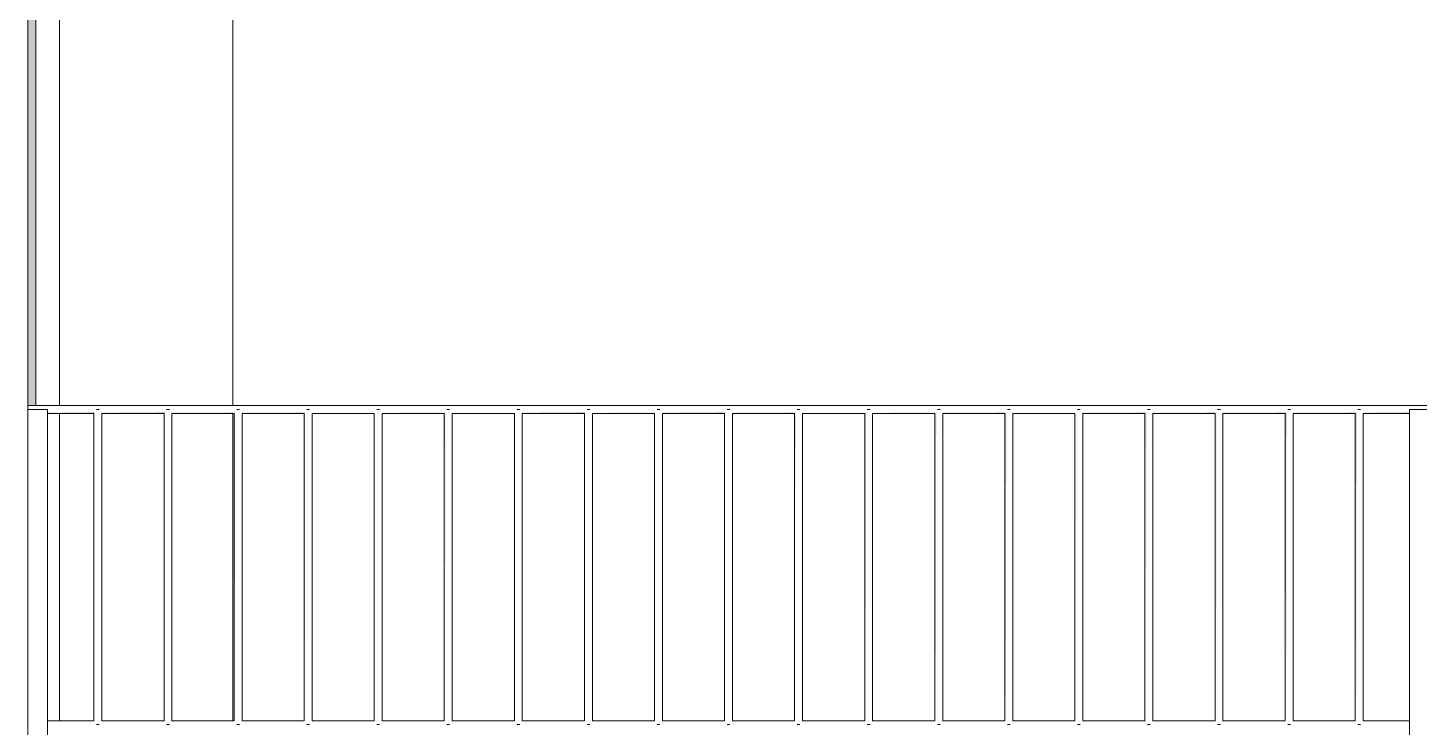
# Model space of a CAD drawing. Header units: metres. Extents: x -14 to 130, y -38 to 4.
# Drawn here: x 105.419 to 106.302, y -30.595 to -30.152 of the extents above; entities that cross this region are included whole.
import ezdxf

# ---------------------------------------------------------------- set-up
doc = ezdxf.new("R2010")
doc.units = ezdxf.units.M
doc.header["$MEASUREMENT"] = 0
for name, color, linetype in [('A-Ost_Ansicht Ost PP_2_110 Wand Aussen', 7, 'Continuous'), ('A-Ost_Ansicht Ost PP_2_140 Geländer transparent', 7, 'Continuous'), ('A-Ost_Ansicht Ost PP_2_611 Entwässerung', 7, 'Continuous'), ('A-Ost_Ansicht Ost PP_2_717 Außen Ausstattung', 7, 'Continuous')]:
    doc.layers.add(name, color=color, linetype=linetype)

msp = doc.modelspace()

# ---------------------------------------------------------------- hatches: boundary and pattern name
at = {"layer": 'A-Ost_Ansicht Ost PP_2_110 Wand Aussen', "linetype": 'Continuous', "lineweight": 0, "true_color": 0x000000}
msp.add_hatch(color=18, dxfattribs=at).paths.add_polyline_path([(105.41924, -29.61373), (105.41924, -30.39373), (105.41927, -30.39127), (105.42424, -30.39123), (105.42424, -30.14373), (105.43924, -30.14373), (105.43924, -29.61373)])
at = {"layer": 'A-Ost_Ansicht Ost PP_2_717 Außen Ausstattung', "linetype": 'Continuous', "lineweight": 0, "true_color": 0x000000}
for points in [[(105.46212, -30.39534), (105.43176, -30.39534), (105.46181, -30.39564)], [(105.46181, -30.39564), (105.43176, -30.39564), (105.46156, -30.39589)], [(105.43176, -30.39589), (105.46138, -30.39608)], [(105.43176, -30.39608), (105.46127, -30.39619)], [(105.46127, -30.59127), (105.46138, -30.39608)], [(105.46156, -30.39589), (105.46138, -30.59138)], [(105.46156, -30.59156), (105.46181, -30.39564)], [(105.46181, -30.59181), (105.46212, -30.39534)], [(105.50659, -30.39534), (105.46534, -30.39534), (105.50628, -30.39564)], [(105.50628, -30.39564), (105.46564, -30.39564), (105.50603, -30.39589)], [(105.50603, -30.39589), (105.46589, -30.39589), (105.50584, -30.39608)], [(105.50584, -30.39608), (105.46608, -30.39608), (105.50573, -30.39619)], [(105.50584, -30.39608), (105.50573, -30.59127)], [(105.50584, -30.39608), (105.50584, -30.59138), (105.50603, -30.39589)], [(105.50628, -30.39564), (105.50603, -30.59156)], [(105.50659, -30.39534), (105.50628, -30.59181)], [(105.5098, -30.39534), (105.55074, -30.39564)], [(105.55074, -30.39564), (105.51011, -30.39564), (105.55049, -30.39589)], [(105.55049, -30.39589), (105.51036, -30.39589), (105.55031, -30.39608)], [(105.55031, -30.39608), (105.51054, -30.39608), (105.5502, -30.39619)], [(105.55031, -30.39608), (105.5502, -30.59127)], [(105.55031, -30.59138), (105.55049, -30.39589)], [(105.55049, -30.39589), (105.55049, -30.59156), (105.55074, -30.39564)], [(105.55074, -30.59181), (105.55105, -30.39534)], [(105.55426, -30.39534), (105.59521, -30.39564)], [(105.59521, -30.39564), (105.55457, -30.39564), (105.59496, -30.39589)], [(105.59496, -30.39589), (105.55482, -30.39589), (105.59477, -30.39608)], [(105.55501, -30.39608), (105.59466, -30.39619)], [(105.59466, -30.59127), (105.59477, -30.39608)], [(105.59477, -30.39608), (105.59477, -30.59138), (105.59496, -30.39589)], [(105.59496, -30.39589), (105.59496, -30.59156), (105.59521, -30.39564)], [(105.59551, -30.39534), (105.59521, -30.59181)], [(105.59873, -30.39534), (105.63967, -30.39564)], [(105.59904, -30.39564), (105.63942, -30.39589)], [(105.59929, -30.39589), (105.63924, -30.39608)], [(105.59947, -30.39608), (105.63913, -30.39619)], [(105.63913, -30.59127), (105.63924, -30.39608)], [(105.63942, -30.39589), (105.63924, -30.59138)], [(105.63942, -30.59156), (105.63967, -30.39564)], [(105.63998, -30.39534), (105.63967, -30.59181)], [(105.68444, -30.39534), (105.64319, -30.39534), (105.68414, -30.39564)], [(105.6435, -30.39564), (105.68389, -30.39589)], [(105.68389, -30.39589), (105.64375, -30.39589), (105.6837, -30.39608)], [(105.6837, -30.39608), (105.64394, -30.39608), (105.68359, -30.39619)], [(105.68359, -30.39619), (105.68359, -30.59127), (105.6837, -30.39608)], [(105.6837, -30.39608), (105.6837, -30.59138), (105.68389, -30.39589)], [(105.68389, -30.59156), (105.68414, -30.39564)], [(105.68414, -30.39564), (105.68414, -30.59181), (105.68444, -30.39534)], [(105.68766, -30.39534), (105.7286, -30.39564)], [(105.68797, -30.39564), (105.72835, -30.39589)], [(105.68822, -30.39589), (105.72817, -30.39608)], [(105.72817, -30.39608), (105.6884, -30.39608), (105.72805, -30.39619)], [(105.72805, -30.39619), (105.72805, -30.59127), (105.72817, -30.39608)], [(105.72817, -30.39608), (105.72817, -30.59138), (105.72835, -30.39589)], [(105.7286, -30.39564), (105.72835, -30.59156)], [(105.72891, -30.39534), (105.7286, -30.59181)], [(105.77337, -30.39534), (105.73212, -30.39534), (105.77306, -30.39564)], [(105.77306, -30.39564), (105.73243, -30.39564), (105.77281, -30.39589)], [(105.77281, -30.39589), (105.73268, -30.39589), (105.77263, -30.39608)], [(105.73286, -30.39608), (105.77252, -30.39619)], [(105.77252, -30.39619), (105.77252, -30.59127), (105.77263, -30.39608)], [(105.77263, -30.39608), (105.77263, -30.59138), (105.77281, -30.39589)], [(105.77281, -30.59156), (105.77306, -30.39564)], [(105.77306, -30.59181), (105.77337, -30.39534)], [(105.81784, -30.39534), (105.77659, -30.39534), (105.81753, -30.39564)], [(105.77689, -30.39564), (105.81728, -30.39589)], [(105.77714, -30.39589), (105.81709, -30.39608)], [(105.77733, -30.39608), (105.81698, -30.39619)], [(105.81698, -30.59127), (105.81709, -30.39608)], [(105.81728, -30.39589), (105.81709, -30.59138)], [(105.81753, -30.39564), (105.81728, -30.59156)], [(105.81784, -30.39534), (105.81753, -30.59181)], [(105.8623, -30.39534), (105.82105, -30.39534), (105.86199, -30.39564)], [(105.86199, -30.39564), (105.82136, -30.39564), (105.86174, -30.39589)], [(105.82161, -30.39589), (105.86156, -30.39608)], [(105.82179, -30.39608), (105.86145, -30.39619)], [(105.86145, -30.59127), (105.86156, -30.39608)], [(105.86156, -30.59138), (105.86174, -30.39589)], [(105.86174, -30.59156), (105.86199, -30.39564)], [(105.86199, -30.59181), (105.8623, -30.39534)], [(105.86551, -30.39534), (105.90646, -30.39564)], [(105.90646, -30.39564), (105.86582, -30.39564), (105.90621, -30.39589)], [(105.86607, -30.39589), (105.90602, -30.39608)], [(105.86626, -30.39608), (105.90591, -30.39619)], [(105.90591, -30.39619), (105.90591, -30.59127), (105.90602, -30.39608)], [(105.90602, -30.39608), (105.90602, -30.59138), (105.90621, -30.39589)], [(105.90621, -30.39589), (105.90621, -30.59156), (105.90646, -30.39564)], [(105.90676, -30.39534), (105.90646, -30.59181)], [(105.90998, -30.39534), (105.95092, -30.39564)], [(105.91029, -30.39564), (105.95067, -30.39589)], [(105.91054, -30.39589), (105.95049, -30.39608)], [(105.95049, -30.39608), (105.91072, -30.39608), (105.95038, -30.39619)], [(105.95038, -30.59127), (105.95049, -30.39608)], [(105.95049, -30.39608), (105.95049, -30.59138), (105.95067, -30.39589)], [(105.95067, -30.59156), (105.95092, -30.39564)], [(105.95092, -30.39564), (105.95092, -30.59181), (105.95123, -30.39534)], [(105.99569, -30.39534), (105.95444, -30.39534), (105.99539, -30.39564)], [(105.95475, -30.39564), (105.99514, -30.39589)], [(105.955, -30.39589), (105.99495, -30.39608)], [(105.95519, -30.39608), (105.99484, -30.39619)], [(105.99484, -30.39619), (105.99484, -30.59127), (105.99495, -30.39608)], [(105.99514, -30.39589), (105.99495, -30.59138)], [(105.99539, -30.39564), (105.99514, -30.59156)], [(105.99539, -30.39564), (105.99539, -30.59181), (105.99569, -30.39534)], [(105.99891, -30.39534), (106.03985, -30.39564)], [(106.03985, -30.39564), (105.99922, -30.39564), (106.0396, -30.39589)], [(105.99947, -30.39589), (106.03942, -30.39608)], [(105.99965, -30.39608), (106.0393, -30.39619)], [(106.03942, -30.39608), (106.0393, -30.59127)], [(106.03942, -30.59138), (106.0396, -30.39589)], [(106.0396, -30.39589), (106.0396, -30.59156), (106.03985, -30.39564)], [(106.03985, -30.39564), (106.03985, -30.59181), (106.04016, -30.39534)], [(106.04337, -30.39534), (106.08431, -30.39564)], [(106.04368, -30.39564), (106.08406, -30.39589)], [(106.04393, -30.39589), (106.08388, -30.39608)], [(106.08388, -30.39608), (106.04411, -30.39608), (106.08377, -30.39619)], [(106.08388, -30.39608), (106.08377, -30.59127)], [(106.08388, -30.59138), (106.08406, -30.39589)], [(106.08406, -30.59156), (106.08431, -30.39564)], [(106.08431, -30.39564), (106.08431, -30.59181), (106.08462, -30.39534)], [(106.08784, -30.39534), (106.12878, -30.39564)], [(106.12878, -30.39564), (106.08814, -30.39564), (106.12853, -30.39589)], [(106.08839, -30.39589), (106.12834, -30.39608)], [(106.08858, -30.39608), (106.12823, -30.39619)], [(106.12823, -30.59127), (106.12834, -30.39608)], [(106.12834, -30.39608), (106.12834, -30.59138), (106.12853, -30.39589)], [(106.12853, -30.59156), (106.12878, -30.39564)], [(106.12878, -30.39564), (106.12878, -30.59181), (106.12909, -30.39534)], [(106.1323, -30.39534), (106.17324, -30.39564)], [(106.17324, -30.39564), (106.13261, -30.39564), (106.17299, -30.39589)], [(106.17299, -30.39589), (106.13286, -30.39589), (106.17281, -30.39608)], [(106.17281, -30.39608), (106.13304, -30.39608), (106.1727, -30.39619)], [(106.1727, -30.59127), (106.17281, -30.39608)], [(106.17299, -30.39589), (106.17281, -30.59138)], [(106.17324, -30.39564), (106.17299, -30.59156)], [(106.17324, -30.39564), (106.17324, -30.59181), (106.17355, -30.39534)], [(106.17676, -30.39534), (106.21771, -30.39564)], [(106.21771, -30.39564), (106.17707, -30.39564), (106.21746, -30.39589)], [(106.17732, -30.39589), (106.21727, -30.39608)], [(106.17751, -30.39608), (106.21716, -30.39619)], [(106.21716, -30.39619), (106.21716, -30.59127), (106.21727, -30.39608)], [(106.21727, -30.39608), (106.21727, -30.59138), (106.21746, -30.39589)], [(106.21746, -30.39589), (106.21746, -30.59156), (106.21771, -30.39564)], [(106.21771, -30.39564), (106.21771, -30.59181), (106.21801, -30.39534)], [(106.22123, -30.39534), (106.26217, -30.39564)], [(106.26217, -30.39564), (106.22154, -30.39564), (106.26192, -30.39589)], [(106.22179, -30.39589), (106.26174, -30.39608)], [(106.26174, -30.39608), (106.22197, -30.39608), (106.26163, -30.39619)], [(106.26163, -30.39619), (106.26163, -30.59127), (106.26174, -30.39608)], [(106.26174, -30.39608), (106.26174, -30.59138), (106.26192, -30.39589)], [(106.26192, -30.39589), (106.26192, -30.59156), (106.26217, -30.39564)], [(106.26217, -30.39564), (106.26217, -30.59181), (106.26248, -30.39534)], [(106.29604, -30.39534), (106.26569, -30.39534), (106.29604, -30.39564)], [(106.29604, -30.39564), (106.266, -30.39564), (106.29604, -30.39589)], [(106.26625, -30.39589), (106.29604, -30.39608)], [(106.29604, -30.39608), (106.26644, -30.39608), (106.29604, -30.39619)], [(106.29517, -30.39498), (106.29604, -30.39534)], [(106.29544, -30.39458), (106.29604, -30.39498)], [(106.28396, -30.59127), (106.29604, -30.59138)], [(106.28439, -30.59138), (106.29604, -30.59156)], [(106.28478, -30.59156), (106.29604, -30.59181)], [(106.28514, -30.59181), (106.29604, -30.59212)], [(106.28545, -30.59212), (106.29604, -30.59248)], [(106.2857, -30.59248), (106.29604, -30.59287)], [(106.28588, -30.59287), (106.29604, -30.5933)], [(106.28599, -30.5933), (106.29604, -30.59373)], [(106.28603, -30.59373), (106.29604, -30.59416)], [(106.2857, -30.59498), (106.29604, -30.59534)], [(106.28588, -30.59458), (106.29604, -30.59498)], [(106.28599, -30.59416), (106.29604, -30.59458)]]:
    msp.add_hatch(color=18, dxfattribs=at).paths.add_polyline_path(points)

# ---------------------------------------------------------------- linework, layer by layer
at = {"layer": 'A-Ost_Ansicht Ost PP_2_110 Wand Aussen', "color": 7, "linetype": 'Continuous', "lineweight": 18, "ltscale": 1000}
for p, q in [((105.41924, -30.34373), (105.41924, -29.61373)), ((105.41924, -31.83373), (105.41924, -30.34373))]:
    msp.add_line(p, q, dxfattribs=at)
at = {"layer": 'A-Ost_Ansicht Ost PP_2_140 Geländer transparent', "color": 7, "linetype": 'Continuous', "lineweight": 18, "ltscale": 1000}
msp.add_line((105.42424, -30.14373), (105.42424, -30.39123), dxfattribs=at)
at = {"layer": 'A-Ost_Ansicht Ost PP_2_611 Entwässerung', "color": 7, "linetype": 'Continuous', "lineweight": 18, "ltscale": 1000}
for p, q in [((105.54924, -30.39123), (105.54924, -26.46373)), ((105.43924, -30.39123), (105.43924, -29.61373)), ((105.43924, -30.59123), (105.43924, -30.39623)), ((105.54924, -30.59123), (105.54924, -30.39623))]:
    msp.add_line(p, q, dxfattribs=at)
at = {"layer": 'A-Ost_Ansicht Ost PP_2_717 Außen Ausstattung', "color": 7, "linetype": 'Continuous', "lineweight": 13, "ltscale": 1000}
for p, q in [((105.41924, -30.39373), (105.43175, -30.39373)), ((105.41927, -30.39138), (105.41926, -30.39156)), ((105.41926, -30.39156), (105.41926, -30.39181)), ((105.41926, -30.39181), (105.41926, -30.39212)), ((105.41926, -30.39212), (105.41926, -30.39248)), ((105.41926, -30.39248), (105.41926, -30.39287)), ((105.41926, -30.39287), (105.41926, -30.3933)), ((105.41926, -30.3933), (105.41926, -30.39373)), ((105.41927, -30.39123), (111.63175, -30.39123)), ((105.41927, -30.39127), (105.41927, -30.39138)), ((105.43175, -31.83373), (105.43175, -30.39373)), ((105.43175, -30.39623), (105.46123, -30.39623)), ((105.43178, -30.59123), (105.43178, -30.39623)), ((105.46123, -30.59123), (105.46123, -30.39623)), ((105.46287, -30.39373), (105.46329, -30.39373)), ((105.46329, -30.39373), (105.46373, -30.39373)), ((105.46373, -30.39373), (105.46416, -30.39373)), ((105.46416, -30.39373), (105.46458, -30.39373)), ((105.46623, -30.39623), (105.50569, -30.39623)), ((105.46623, -30.59123), (105.46623, -30.39623)), ((105.50569, -30.59123), (105.50569, -30.39623)), ((105.50734, -30.39373), (105.50776, -30.39373)), ((105.50776, -30.39373), (105.50819, -30.39373)), ((105.50819, -30.39373), (105.50863, -30.39373)), ((105.50863, -30.39373), (105.50905, -30.39373)), ((105.51069, -30.39623), (105.55016, -30.39623)), ((105.51069, -30.59123), (105.51069, -30.39623)), ((105.55016, -30.59123), (105.55016, -30.39623)), ((105.5518, -30.39373), (105.55222, -30.39373)), ((105.55222, -30.39373), (105.55266, -30.39373)), ((105.55266, -30.39373), (105.55309, -30.39373)), ((105.55309, -30.39373), (105.55351, -30.39373)), ((105.55516, -30.39623), (105.59462, -30.39623)), ((105.55516, -30.59123), (105.55516, -30.39623)), ((105.59462, -30.59123), (105.59462, -30.39623)), ((105.59627, -30.39373), (105.59669, -30.39373)), ((105.59669, -30.39373), (105.59712, -30.39373)), ((105.59712, -30.39373), (105.59756, -30.39373)), ((105.59756, -30.39373), (105.59798, -30.39373)), ((105.59962, -30.39623), (105.63909, -30.39623)), ((105.59962, -30.59123), (105.59962, -30.39623)), ((105.63909, -30.59123), (105.63909, -30.39623)), ((105.64073, -30.39373), (105.64115, -30.39373)), ((105.64115, -30.39373), (105.64159, -30.39373)), ((105.64159, -30.39373), (105.64202, -30.39373)), ((105.64202, -30.39373), (105.64244, -30.39373)), ((105.64409, -30.39623), (105.68355, -30.39623)), ((105.64409, -30.59123), (105.64409, -30.39623)), ((105.68355, -30.59123), (105.68355, -30.39623)), ((105.68519, -30.39373), (105.68562, -30.39373)), ((105.68562, -30.39373), (105.68605, -30.39373)), ((105.68605, -30.39373), (105.68648, -30.39373)), ((105.68648, -30.39373), (105.6869, -30.39373)), ((105.68855, -30.39623), (105.72802, -30.39623)), ((105.68855, -30.59123), (105.68855, -30.39623)), ((105.72802, -30.59123), (105.72802, -30.39623)), ((105.72966, -30.39373), (105.73008, -30.39373)), ((105.73008, -30.39373), (105.73051, -30.39373)), ((105.73051, -30.39373), (105.73095, -30.39373)), ((105.73095, -30.39373), (105.73137, -30.39373)), ((105.73302, -30.39623), (105.77248, -30.39623)), ((105.73302, -30.59123), (105.73302, -30.39623)), ((105.77248, -30.59123), (105.77248, -30.39623)), ((105.77412, -30.39373), (105.77454, -30.39373)), ((105.77454, -30.39373), (105.77498, -30.39373)), ((105.77498, -30.39373), (105.77541, -30.39373)), ((105.77541, -30.39373), (105.77583, -30.39373)), ((105.77748, -30.39623), (105.81694, -30.39623)), ((105.77748, -30.59123), (105.77748, -30.39623)), ((105.81694, -30.59123), (105.81694, -30.39623)), ((105.81859, -30.39373), (105.81901, -30.39373)), ((105.81901, -30.39373), (105.81944, -30.39373)), ((105.81944, -30.39373), (105.81988, -30.39373)), ((105.81988, -30.39373), (105.8203, -30.39373)), ((105.82194, -30.39623), (105.86141, -30.39623)), ((105.82194, -30.59123), (105.82194, -30.39623)), ((105.86141, -30.59123), (105.86141, -30.39623)), ((105.86305, -30.39373), (105.86347, -30.39373)), ((105.86347, -30.39373), (105.86391, -30.39373)), ((105.86391, -30.39373), (105.86434, -30.39373)), ((105.86434, -30.39373), (105.86476, -30.39373)), ((105.86641, -30.39623), (105.90587, -30.39623)), ((105.86641, -30.59123), (105.86641, -30.39623)), ((105.90587, -30.59123), (105.90587, -30.39623)), ((105.90752, -30.39373), (105.90794, -30.39373)), ((105.90794, -30.39373), (105.90837, -30.39373)), ((105.90837, -30.39373), (105.90881, -30.39373)), ((105.90881, -30.39373), (105.90923, -30.39373)), ((105.91087, -30.39623), (105.95034, -30.39623)), ((105.91087, -30.59123), (105.91087, -30.39623)), ((105.95034, -30.59123), (105.95034, -30.39623)), ((105.95198, -30.39373), (105.9524, -30.39373)), ((105.9524, -30.39373), (105.95284, -30.39373)), ((105.95284, -30.39373), (105.95327, -30.39373)), ((105.95327, -30.39373), (105.95369, -30.39373)), ((105.95534, -30.39623), (105.9948, -30.39623)), ((105.95534, -30.59123), (105.95534, -30.39623)), ((105.9948, -30.59123), (105.9948, -30.39623)), ((105.99644, -30.39373), (105.99687, -30.39373)), ((105.99687, -30.39373), (105.9973, -30.39373)), ((105.9973, -30.39373), (105.99773, -30.39373)), ((105.99773, -30.39373), (105.99815, -30.39373)), ((105.9998, -30.39623), (106.03927, -30.39623)), ((105.9998, -30.59123), (105.9998, -30.39623)), ((106.03927, -30.59123), (106.03927, -30.39623)), ((106.04091, -30.39373), (106.04133, -30.39373)), ((106.04133, -30.39373), (106.04176, -30.39373)), ((106.04176, -30.39373), (106.0422, -30.39373)), ((106.0422, -30.39373), (106.04262, -30.39373)), ((106.04427, -30.39623), (106.08373, -30.39623)), ((106.04427, -30.59123), (106.04427, -30.39623)), ((106.08373, -30.59123), (106.08373, -30.39623)), ((106.08537, -30.39373), (106.08579, -30.39373)), ((106.08579, -30.39373), (106.08623, -30.39373)), ((106.08623, -30.39373), (106.08666, -30.39373)), ((106.08666, -30.39373), (106.08708, -30.39373)), ((106.08873, -30.39623), (106.12819, -30.39623)), ((106.08873, -30.59123), (106.08873, -30.39623)), ((106.12819, -30.59123), (106.12819, -30.39623)), ((106.12984, -30.39373), (106.13026, -30.39373)), ((106.13026, -30.39373), (106.13069, -30.39373)), ((106.13069, -30.39373), (106.13113, -30.39373)), ((106.13113, -30.39373), (106.13155, -30.39373)), ((106.13319, -30.39623), (106.17266, -30.39623)), ((106.13319, -30.59123), (106.13319, -30.39623)), ((106.17266, -30.59123), (106.17266, -30.39623)), ((106.1743, -30.39373), (106.17472, -30.39373)), ((106.17472, -30.39373), (106.17516, -30.39373)), ((106.17516, -30.39373), (106.17559, -30.39373)), ((106.17559, -30.39373), (106.17601, -30.39373)), ((106.17766, -30.39623), (106.21712, -30.39623)), ((106.17766, -30.59123), (106.17766, -30.39623)), ((106.21712, -30.59123), (106.21712, -30.39623)), ((106.21877, -30.39373), (106.21919, -30.39373)), ((106.21919, -30.39373), (106.21962, -30.39373)), ((106.21962, -30.39373), (106.22006, -30.39373)), ((106.22006, -30.39373), (106.22048, -30.39373)), ((106.22212, -30.39623), (106.26159, -30.39623)), ((106.22212, -30.59123), (106.22212, -30.39623)), ((106.26159, -30.59123), (106.26159, -30.39623)), ((106.26323, -30.39373), (106.26365, -30.39373)), ((106.26365, -30.39373), (106.26409, -30.39373)), ((106.26409, -30.39373), (106.26452, -30.39373)), ((106.26452, -30.39373), (106.26494, -30.39373)), ((106.26659, -30.39623), (106.29604, -30.39623)), ((106.26659, -30.59123), (106.26659, -30.39623)), ((106.29604, -30.39373), (106.32104, -30.39373)), ((106.29604, -31.83373), (106.29604, -30.39373)), ((105.43175, -30.59123), (105.46123, -30.59123)), ((105.46287, -30.59373), (105.46329, -30.59373)), ((105.46329, -30.59373), (105.46373, -30.59373)), ((105.46373, -30.59373), (105.46416, -30.59373)), ((105.46416, -30.59373), (105.46458, -30.59373)), ((105.46623, -30.59123), (105.50569, -30.59123)), ((105.50734, -30.59373), (105.50776, -30.59373)), ((105.50776, -30.59373), (105.50819, -30.59373)), ((105.50819, -30.59373), (105.50863, -30.59373)), ((105.50863, -30.59373), (105.50905, -30.59373)), ((105.51069, -30.59123), (105.55016, -30.59123)), ((105.5518, -30.59373), (105.55222, -30.59373)), ((105.55222, -30.59373), (105.55266, -30.59373)), ((105.55266, -30.59373), (105.55309, -30.59373)), ((105.55309, -30.59373), (105.55351, -30.59373)), ((105.55516, -30.59123), (105.59462, -30.59123)), ((105.59627, -30.59373), (105.59669, -30.59373)), ((105.59669, -30.59373), (105.59712, -30.59373)), ((105.59712, -30.59373), (105.59756, -30.59373)), ((105.59756, -30.59373), (105.59798, -30.59373)), ((105.59962, -30.59123), (105.63909, -30.59123)), ((105.64073, -30.59373), (105.64115, -30.59373)), ((105.64115, -30.59373), (105.64159, -30.59373)), ((105.64159, -30.59373), (105.64202, -30.59373)), ((105.64202, -30.59373), (105.64244, -30.59373)), ((105.64409, -30.59123), (105.68355, -30.59123)), ((105.68519, -30.59373), (105.68562, -30.59373)), ((105.68562, -30.59373), (105.68605, -30.59373)), ((105.68605, -30.59373), (105.68648, -30.59373)), ((105.68648, -30.59373), (105.6869, -30.59373)), ((105.68855, -30.59123), (105.72802, -30.59123)), ((105.72966, -30.59373), (105.73008, -30.59373)), ((105.73008, -30.59373), (105.73051, -30.59373)), ((105.73051, -30.59373), (105.73095, -30.59373)), ((105.73095, -30.59373), (105.73137, -30.59373)), ((105.73302, -30.59123), (105.77248, -30.59123)), ((105.77412, -30.59373), (105.77454, -30.59373)), ((105.77454, -30.59373), (105.77498, -30.59373)), ((105.77498, -30.59373), (105.77541, -30.59373)), ((105.77541, -30.59373), (105.77583, -30.59373)), ((105.77748, -30.59123), (105.81695, -30.59123)), ((105.81859, -30.59373), (105.81901, -30.59373)), ((105.81901, -30.59373), (105.81944, -30.59373)), ((105.81944, -30.59373), (105.81988, -30.59373)), ((105.81988, -30.59373), (105.8203, -30.59373)), ((105.82194, -30.59123), (105.86141, -30.59123)), ((105.86305, -30.59373), (105.86347, -30.59373)), ((105.86347, -30.59373), (105.86391, -30.59373)), ((105.86391, -30.59373), (105.86434, -30.59373)), ((105.86434, -30.59373), (105.86476, -30.59373)), ((105.86641, -30.59123), (105.90587, -30.59123)), ((105.90752, -30.59373), (105.90794, -30.59373)), ((105.90794, -30.59373), (105.90837, -30.59373)), ((105.90837, -30.59373), (105.90881, -30.59373)), ((105.90881, -30.59373), (105.90923, -30.59373)), ((105.91087, -30.59123), (105.95034, -30.59123)), ((105.95198, -30.59373), (105.9524, -30.59373)), ((105.9524, -30.59373), (105.95284, -30.59373)), ((105.95284, -30.59373), (105.95327, -30.59373)), ((105.95327, -30.59373), (105.95369, -30.59373)), ((105.95534, -30.59123), (105.9948, -30.59123)), ((105.99644, -30.59373), (105.99687, -30.59373)), ((105.99687, -30.59373), (105.9973, -30.59373)), ((105.9973, -30.59373), (105.99773, -30.59373)), ((105.99773, -30.59373), (105.99815, -30.59373)), ((105.9998, -30.59123), (106.03927, -30.59123)), ((106.04091, -30.59373), (106.04133, -30.59373)), ((106.04133, -30.59373), (106.04176, -30.59373)), ((106.04176, -30.59373), (106.0422, -30.59373)), ((106.0422, -30.59373), (106.04262, -30.59373)), ((106.04427, -30.59123), (106.08373, -30.59123)), ((106.08537, -30.59373), (106.08579, -30.59373)), ((106.08579, -30.59373), (106.08623, -30.59373)), ((106.08623, -30.59373), (106.08666, -30.59373)), ((106.08666, -30.59373), (106.08708, -30.59373)), ((106.08873, -30.59123), (106.1282, -30.59123)), ((106.12984, -30.59373), (106.13026, -30.59373)), ((106.13026, -30.59373), (106.13069, -30.59373)), ((106.13069, -30.59373), (106.13113, -30.59373)), ((106.13113, -30.59373), (106.13155, -30.59373)), ((106.13319, -30.59123), (106.17266, -30.59123)), ((106.1743, -30.59373), (106.17472, -30.59373)), ((106.17472, -30.59373), (106.17516, -30.59373)), ((106.17516, -30.59373), (106.17559, -30.59373)), ((106.17559, -30.59373), (106.17601, -30.59373)), ((106.17766, -30.59123), (106.21712, -30.59123)), ((106.21877, -30.59373), (106.21919, -30.59373)), ((106.21919, -30.59373), (106.21962, -30.59373)), ((106.21962, -30.59373), (106.22006, -30.59373)), ((106.22006, -30.59373), (106.22048, -30.59373)), ((106.22212, -30.59123), (106.26159, -30.59123)), ((106.26323, -30.59373), (106.26365, -30.59373)), ((106.26365, -30.59373), (106.26409, -30.59373)), ((106.26409, -30.59373), (106.26452, -30.59373)), ((106.26452, -30.59373), (106.26494, -30.59373)), ((106.26659, -30.59123), (106.29604, -30.59123))]:
    msp.add_line(p, q, dxfattribs=at)

doc.saveas('drawing.dxf')
